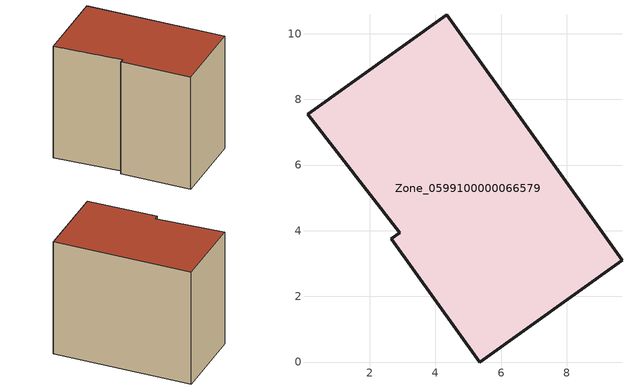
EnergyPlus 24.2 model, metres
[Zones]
Zone_0599100000066579
 floor ground (C_G): 5.35,0 2.65,3.76 2.91,3.94 0.1,7.54 4.34,10.57 9.68,3.1 z0
 wall outside (C_F): 5.35,0 9.68,3.1 4.34,10.57 0.1,7.54 2.91,3.94 2.65,3.76 5.35,0 z0:7.95
 roof outside (C_R): 2.65,3.76 5.35,0 9.68,3.1 4.34,10.57 0.1,7.54 2.91,3.94 z7.95
[BUILDING]
Pand.0599100000066579: North Axis=0; Terrain=City; Loads Convergence Tolerance Value=0.04; Temperature Convergence Tolerance Value=0.4; Solar Distribution=FullExterior; Maximum Number of Warmup Days=25; Minimum Number of Warmup Days=1
[Site:Location]
Rotterdam.The.Hague.AP_ZH_NLD Design_Conditions: Latitude=51.96; Longitude=4.45; Time Zone=1; Elevation=-4.5
[SITE:GROUNDTEMPERATURE:BUILDINGSURFACE]
18, 18, 18, 18, 18, 18, 18, 18, 18, 18, 18, 18
[MATERIAL] Thermal Absorptance=0.9; Solar Absorptance=0.7; Visible Absorptance=0.7
Name | Roughness | Thickness | Conductivity | Density | Specific Heat
G.TC.1975-1991 | MediumSmooth | 0.15 | 0.288461 | 540 | 1210
F.TC.1975-1991 | Rough | 0.3 | 0.230769 | 1920 | 840
R.TC.1975-1991 | MediumRough | 0.2 | 0.153846 | 1500 | 1000
[CONSTRUCTION]
C_G: G.TC.1975-1991
C_F: F.TC.1975-1991
C_R: R.TC.1975-1991
[ZONE]
Zone_0599100000066579: Type=1; Multiplier=1; Ceiling Height=Autocalculate; Volume=Autocalculate; Floor Area=autocalculate; Part of Total Floor Area=Yes
[ZONEINFILTRATION:DESIGNFLOWRATE]
Infil_Zone_0599100000066579: Zone or ZoneList or Space or SpaceList=Zone_0599100000066579; Schedule=AlwaysOn; Design Flow Rate Calculation Method=Flow/Area; Flow Rate per Floor Area=0.003; Constant Term Coefficient=1; Temperature Term Coefficient=0; Velocity Term Coefficient=0; Velocity Squared Term Coefficient=0
[HVACTEMPLATE:ZONE:IDEALLOADSAIRSYSTEM]
Zone_0599100000066579: Maximum Heating Supply Air Temperature=50; Minimum Cooling Supply Air Temperature=13; Maximum Heating Supply Air Humidity Ratio=0.0156; Minimum Cooling Supply Air Humidity Ratio=0.0077; Heating Limit=NoLimit; Cooling Limit=NoLimit; Dehumidification Control Type=ConstantSensibleHeatRatio; Cooling Sensible Heat Ratio=0.7; Dehumidification Setpoint=60; Humidification Control Type=None; Humidification Setpoint=30; Outdoor Air Method=None; Outdoor Air Flow Rate per Person=0.00944; Outdoor Air Flow Rate per Zone Floor Area=0; Outdoor Air Flow Rate per Zone=0; Demand Controlled Ventilation Type=None; Outdoor Air Economizer Type=NoEconomizer; Heat Recovery Type=None; Sensible Heat Recovery Effectiveness=0.7; Latent Heat Recovery Effectiveness=0.65
[ZONECONTROL:THERMOSTAT]
ThermostatControl_Zone_0599100000066579: Zone or ZoneList=Zone_0599100000066579; Control Type Schedule=DualSetpointControlType; Control 1=Thermostat_Zone_0599100000066579; Temperature Difference Between Cutout And Setpoint=0
[THERMOSTATSETPOINT:DUALSETPOINT]
Thermostat_Zone_0599100000066579: Heating Setpoint Temperature Schedule=HeatingSetpoint_Zone_0599100000066579; Cooling Setpoint Temperature Schedule=CoolingSetpoint_Zone_0599100000066579
[SCHEDULE:COMPACT]
HeatingSetpoint_Zone_0599100000066579: Through: 12/31, For: AllDays, Until: 24:00, 21
CoolingSetpoint_Zone_0599100000066579: Through: 12/31, For: AllDays, Until: 24:00, 24
DualSetpointControlType: Through: 12/31, For: AllDays, Until: 24:00, 4
AlwaysOn: Through: 12/31, For: AllDays, Until: 24:00, 1
